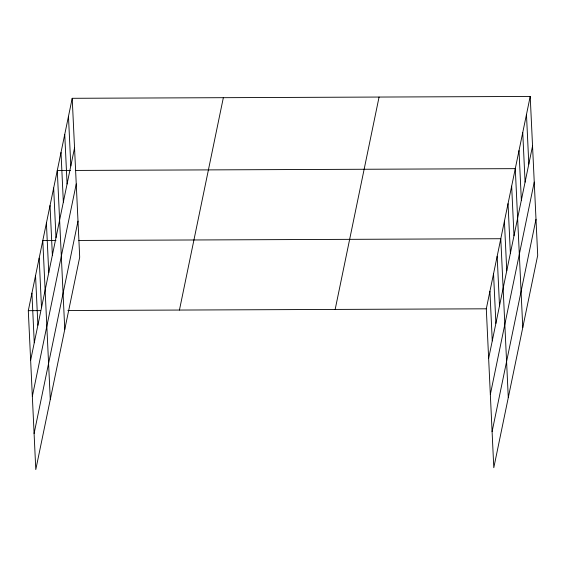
<?xml version="1.0" encoding="UTF-8"?>
<svg xmlns="http://www.w3.org/2000/svg" width="566" height="566" viewBox="0 0 566 566"><rect width="100%" height="100%" fill="white"/><g stroke="black" fill="none" stroke-linecap="round" stroke-linejoin="round"><path stroke-width="0.85" d="M72.207 98.3L79.7 257.19L35.792 469.561L28.3 310.67L72.207 98.3L530.208 96.439L537.7 255.33L493.793 467.7L486.3 308.81L530.208 96.439M30.642 360.266L74.542 147.896M32.34 396.334L76.247 183.964M34.094 433.492L77.995 221.122M179.443 310.055L223.344 97.685M335.164 309.425L379.064 97.055M488.642 358.405L532.542 146.035M490.34 394.474L534.247 182.103M492.095 431.632L536.002 219.261M70.46 170.451L57.279 170.507L64.772 329.398M75.731 170.43L515.279 168.647L522.772 327.537M55.97 240.536L42.79 240.585L50.282 399.483M78.816 240.444L500.79 238.725L508.282 397.615M28.3 310.67L40.603 310.621M67.842 310.508L486.3 308.81M526.472 114.488L528.814 164.083M522.743 132.543L525.085 182.139M519.008 150.591L521.35 200.187M511.657 186.164L513.999 235.76M508.035 203.682L510.376 253.285M504.412 221.207L506.754 270.803M497.167 256.249L499.509 305.845M493.545 273.767L495.887 323.363M489.923 291.285L492.264 340.888M68.472 116.348L70.814 165.951M64.743 134.404L67.078 184M61.008 152.452L63.35 202.048M53.657 188.025L55.992 237.621M50.034 205.55L52.369 255.146M46.412 223.068L48.747 272.663M39.167 258.11L41.509 307.706M35.545 275.628L37.887 325.224M31.922 293.153L34.264 342.748"/></g></svg>
